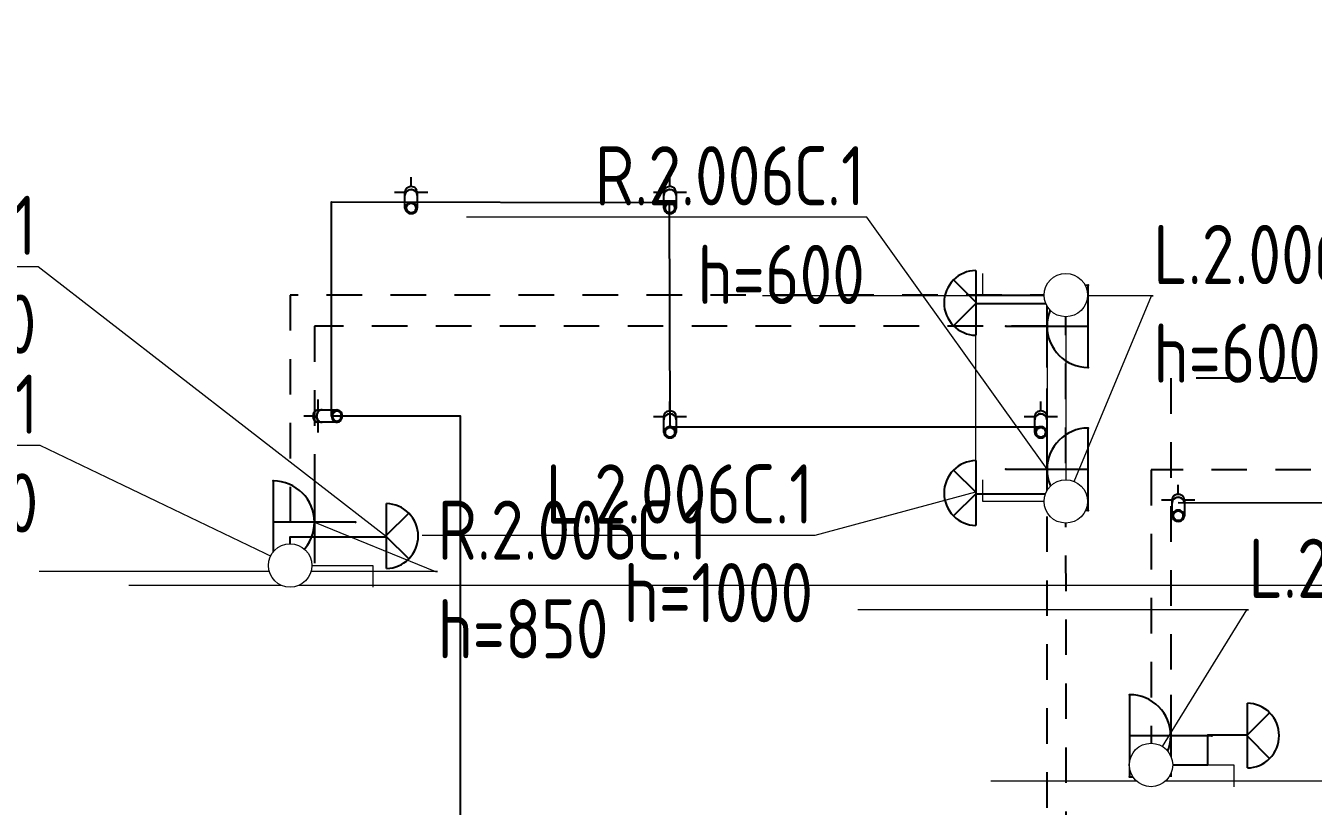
# Model space of a CAD drawing. Header units: millimetres. Extents: x -298345 to 861279, y -149517 to 72226.
# Drawn here: x 304878 to 310313, y 25283 to 28578 of the extents above; entities that cross this region are included whole.
import ezdxf
from ezdxf import colors
from ezdxf.entities.mleader import LeaderData, LeaderLine
from ezdxf.math import Vec2, Vec3

# ---------------------------------------------------------------- set-up
doc = ezdxf.new("R2010")
doc.units = ezdxf.units.MM
doc.set_wipeout_variables(frame=1)
doc.linetypes.add('JIS_02_0.7', pattern=[1.35, 0.75, -0.6])
doc.layers.get('0').update_dxf_attribs({"plot": 0})
for name, color, linetype in [('0_UNC_1 Сети. Оборудование', 1, 'Continuous'), ('0_UNC_12 ДСУП. Трассы', 104, 'Continuous'), ('0_UNC_2 Розетки. Трассы', 1, 'Continuous'), ('0_UNC_3 Свет. Выключатели 230', 1, 'Continuous'), ('0_UNC_3 Свет. Выключатели 230. Трассы', 1, 'Continuous'), ('0_UNC_3 Свет. Трассы', 1, 'Continuous'), ('0_UNC_3.2 Аварийный свет. Оборудование', 1, 'Continuous'), ('ВиК. Оборудование', 1, 'Continuous')]:
    doc.layers.add(name, color=color, linetype=linetype)
doc.layers.add('0_UNC_2 Розетки. Оборудование', color=7, linetype='Continuous', true_color=0x991b1e)
doc.layers.add('0_UNC_3 Свет. Оборудование', color=7, linetype='Continuous', true_color=0x991b1e)
doc.styles.add('Unecom', font='GOST2304A_0.ttf', dxfattribs={"height": 2.5})

# ---------------------------------------------------------------- blocks, each defined once
blk = doc.blocks.new('_None')
blk = doc.blocks.new('*U319')
at = {"color": 0, "linetype": 'ByBlock', "lineweight": -2}
for points in [[(-1.737, -1.737), (-1.737, 1.737)], [(0, -1.737), (0, 1.737)]]:
    blk.add_lwpolyline(points, dxfattribs=at)
at = {"color": 0, "ltscale": 0.4}
blk.add_lwpolyline([(-3.475, 0), (0, 0)], dxfattribs=at)
at = {"color": 0, "linetype": 'ByBlock', "lineweight": -2}
blk.add_arc((0, 0), 1.737, 90, 270, dxfattribs=at)
for p in [(0, 1.737), (-3.475, 0), (0, -1.737)]:
    blk.add_point(p, dxfattribs=at)
at = {"color": 18, "true_color": 0x000000, "style": 'Unecom', "flags": 1}
for tag, p in [('НАЗНАЧЕНИЕ', (-2.52, 0.678)), ('ГРУППА', (-2.52, -2.272))]:
    blk.add_attdef(tag, p, '', height=2.5, rotation=180, dxfattribs=at)
at = {"layer": 'Defpoints', "style": 'Unecom'}
for tag, p in [('АТРИБУТ', (12.974, 0.678)), ('МОДЕЛЬ', (12.974, -2.272))]:
    blk.add_attdef(tag, p, '', height=2.5, rotation=180, dxfattribs=at)
blk = doc.blocks.new('*U320')
at = {"color": 0, "linetype": 'ByBlock', "lineweight": -2}
for points in [[(0, 1.737), (0, -1.737)], [(1.737, 1.737), (1.737, -1.737)]]:
    blk.add_lwpolyline(points, dxfattribs=at)
at = {"color": 0, "ltscale": 0.4}
blk.add_lwpolyline([(3.475, 0), (0, 0)], dxfattribs=at)
at = {"color": 0, "linetype": 'ByBlock', "lineweight": -2}
blk.add_arc((0, 0), 1.737, 270, 90, dxfattribs=at)
for p in [(0, 1.737), (3.475, 0), (0, -1.737)]:
    blk.add_point(p, dxfattribs=at)
at = {"color": 18, "true_color": 0x000000, "style": 'Unecom', "flags": 1}
for tag, p in [('НАЗНАЧЕНИЕ', (-2.52, 0.678)), ('ГРУППА', (-2.52, -2.272))]:
    blk.add_attdef(tag, p, '', height=2.5, rotation=180, dxfattribs=at)
at = {"layer": 'Defpoints', "style": 'Unecom'}
for tag, p in [('АТРИБУТ', (12.974, 0.678)), ('МОДЕЛЬ', (12.974, -2.272))]:
    blk.add_attdef(tag, p, '', height=2.5, rotation=180, dxfattribs=at)
blk = doc.blocks.new('*U318')
at = {"color": 0, "ltscale": 0.4}
blk.add_lwpolyline([(0, 3.475), (0, 0)], dxfattribs=at)
at = {"color": 0, "linetype": 'ByBlock', "lineweight": -2}
for points in [[(-1.737, 1.737), (1.737, 1.737)], [(-1.737, 0), (1.737, 0)]]:
    blk.add_lwpolyline(points, dxfattribs=at)
blk.add_arc((0, 0), 1.737, 0, 180, dxfattribs=at)
for p in [(0, 3.475), (1.737, 0), (-1.737, 0)]:
    blk.add_point(p, dxfattribs=at)
at = {"color": 18, "true_color": 0x000000, "style": 'Unecom', "flags": 1}
for tag, p in [('НАЗНАЧЕНИЕ', (-2.52, 0.678)), ('ГРУППА', (-2.52, -2.272))]:
    blk.add_attdef(tag, p, '', height=2.5, rotation=180, dxfattribs=at)
at = {"layer": 'Defpoints', "style": 'Unecom'}
for tag, p in [('АТРИБУТ', (12.974, 0.678)), ('МОДЕЛЬ', (12.974, -2.272))]:
    blk.add_attdef(tag, p, '', height=2.5, rotation=180, dxfattribs=at)
blk = doc.blocks.new('*U115')
at = {"color": 0}
blk.add_wipeout([(-0.867, 0.857), (-0.864, 0.935), (-0.849, 1.041), (-0.806, 1.186), (-0.751, 1.301), (-0.648, 1.44), (-0.501, 1.575), (-0.34, 1.661), (-0.16, 1.719), (0.007, 1.733), (0.198, 1.711), (0.389, 1.64), (0.524, 1.558), (0.642, 1.449), (0.758, 1.3), (0.813, 1.168), (0.85, 1.021), (0.863, 0.87), (0.856, 0.748), (0.834, 0.63), (0.785, 0.505), (0.707, 0.365), (0.629, 0.271), (0.522, 0.175), (0.379, 0.087), (0.199, 0.027), (0, 0), (-0.126, 0.012), (-0.303, 0.055), (-0.47, 0.138), (-0.589, 0.231), (-0.721, 0.391), (-0.796, 0.536), (-0.855, 0.723)], dxfattribs=at)
blk.add_wipeout([(-0.867, 0.867), (-0.862, 0.958), (-0.842, 1.074), (-0.806, 1.186), (-0.751, 1.301), (-0.687, 1.396), (-0.608, 1.485), (-0.501, 1.575), (-0.409, 1.632), (-0.271, 1.691), (-0.16, 1.719), (-0.037, 1.733), (0.05, 1.733), (0.198, 1.711), (0.339, 1.665), (0.438, 1.615), (0.555, 1.533), (0.642, 1.449), (0.727, 1.34), (0.789, 1.228), (0.838, 1.09), (0.863, 0.952), (0.863, 0.788), (0.834, 0.63), (0.775, 0.477), (0.707, 0.365), (0.629, 0.271), (0.522, 0.175), (0.411, 0.104), (0.281, 0.047), (0.117, 0.008), (-0.059, 0.002), (-0.194, 0.022), (-0.346, 0.072), (-0.47, 0.138), (-0.589, 0.231), (-0.679, 0.328), (-0.763, 0.455), (-0.83, 0.617), (-0.86, 0.757)], dxfattribs=at)
at = {"color": 0, "lineweight": 13}
blk.add_lwpolyline([(0, 1.734), (0, 4.179), (0.867, 4.179)], dxfattribs=at)
blk.add_circle((0, 0.867), 0.867, dxfattribs=at)
blk.add_circle((0, 0.867), 0.867, dxfattribs=at)
blk.add_circle((0, 0.867), 0.867, dxfattribs=at)
blk.add_circle((0, 0.867), 0.867, dxfattribs=at)
blk.add_circle((0, 0.867), 0.867, dxfattribs=at)
blk.add_circle((0, 0.867), 0.867, dxfattribs=at)
at = {"color": 0, "style": 'Unecom', "flags": 9}
for tag in ['ГРУППА', 'НАИМЕНОВАНИЕ']:
    blk.add_attdef(tag, (0, 0), '', height=2.5, dxfattribs=at)
blk = doc.blocks.new('Светильник настенный типовой - Бра_ Тип 1-V47-План групп освещения и выключателей подвального этажа на отм_-7_200_М1_50')
at = {"color": 0}
for p, q in [((-148.6, -141.7), (-8.8, -2)), ((-8.8, -2), (-148.6, -141.7)), ((140, -141.7), (0.3, -2)), ((0.3, -2), (140, -141.7))]:
    blk.add_line(p, q, dxfattribs=at)
blk.add_lwpolyline([(-208.3, -2), (199.8, -2)], dxfattribs=at)
for start, end in [(181.2879, 225), (315, 358.7121), (225, 315)]:
    blk.add_arc((-4.3, 2.6), 204.1, start, end, dxfattribs=at)
at = {"color": 0, "style": 'Unecom'}
for tag, p, flags in [('НАЗНАЧЕНИЕ', (-456.2, 281.8), 1), ('ГРУППА', (-456.2, 278.9), 9)]:
    blk.add_attdef(tag, p, '', height=2.5, rotation=180, dxfattribs=dict(at, flags=flags))
for tag, p in [('АТРИБУТ', (-440.7, 281.8)), ('МОДЕЛЬ', (-440.7, 278.9))]:
    blk.add_attdef(tag, p, '', height=2.5, rotation=180, dxfattribs=at)
at = {"color": 0, "style": 'Unecom', "flags": 9}
blk.add_attdef('НАИМЕНОВАНИЕ', (0, 0), '', height=2.5, dxfattribs=at)
blk = doc.blocks.new('Светильникпотол_тке _3_3008')
at = {"color": 0}
for p, q in [((1894.7, 16346.6), (1894.7, 16386.7)), ((1824.7, 16323.1), (1868.7, 16323.1)), ((1868.7, 16310.6), (1868.7, 16323.1)), ((1868.7, 16323), (1868.7, 16323.1)), ((1868.7, 16256.2), (1868.7, 16309.7)), ((1920.6, 16323.1), (1964.7, 16323.1)), ((1920.7, 16323.1), (1920.7, 16310.6)), ((1920.7, 16323.1), (1920.7, 16323)), ((1920.7, 16309.7), (1920.7, 16256.2))]:
    blk.add_line(p, q, dxfattribs=at)
for centre, major_axis, start_param, end_param in [((1894.7, 16323), (26, 0), 1.570796, 3.141593), ((1894.7, 16310.6), (26, 0), 1.570796, 3.141593), ((1894.7, 16309.7), (26, 0), 1.570796, 3.141593), ((1894.7, 16323.1), (26, 0), 1.570796, 2.617994), ((1894.7, 16323.1), (26, 0), 1.570796, 2.617994), ((1894.7, 16323.1), (26, 0), 0.523599, 1.570796), ((1894.7, 16323.1), (26, 0), 0.523599, 1.570796), ((1894.7, 16323), (26, 0), 0, 1.570796), ((1894.7, 16310.6), (26, 0), 0, 1.570796), ((1894.7, 16309.7), (26, 0), 0, 1.570796), ((1894.7, 16256.2), (-26, 0), 4.712389, 7.853982), ((1894.7, 16256.2), (21, 0), 1.570796, 4.712389), ((1894.7, 16256.2), (26, 0), 4.712389, 7.853982), ((1894.7, 16256.2), (21, 0), 4.712389, 7.853982)]:
    blk.add_ellipse(centre, major_axis=major_axis, ratio=0.908508, start_param=start_param, end_param=end_param, dxfattribs=at)
at = {"color": 0, "style": 'Unecom', "flags": 9}
for tag in ['ГРУППА', 'МОЩНОСТЬ', 'НАИМЕНОВАНИЕ']:
    blk.add_attdef(tag, (0, 0), '', height=2.5, dxfattribs=at)
blk = doc.blocks.new('Светильникпотол_тке _3_3009')
at = {"color": 0}
for p, q in [((1894.7, 17293.5), (1894.7, 17333.5)), ((1824.7, 17270), (1868.7, 17270)), ((1868.7, 17257.4), (1868.7, 17270)), ((1868.7, 17269.9), (1868.7, 17270)), ((1868.7, 17203.1), (1868.7, 17256.6)), ((1920.6, 17270), (1964.7, 17270)), ((1920.7, 17270), (1920.7, 17257.4)), ((1920.7, 17270), (1920.7, 17269.9)), ((1920.7, 17256.6), (1920.7, 17203.1))]:
    blk.add_line(p, q, dxfattribs=at)
for centre, major_axis, start_param, end_param in [((1894.7, 17269.9), (26, 0), 1.570796, 3.141593), ((1894.7, 17270), (26, 0), 1.570796, 2.617994), ((1894.7, 17270), (26, 0), 2.356194, 2.617994), ((1894.7, 17270), (26, 0), 2.094395, 2.356194), ((1894.7, 17270), (26, 0), 1.832596, 2.094395), ((1894.7, 17270), (26, 0), 1.570796, 1.832596), ((1894.7, 17270), (26, 0), 0.523599, 1.570796), ((1894.7, 17270), (26, 0), 1.308997, 1.570796), ((1894.7, 17269.9), (26, 0), 0.523599, 1.570796), ((1894.7, 17270), (26, 0), 0.523599, 1.308997), ((1894.7, 17257.4), (26, 0), 2.879793, 3.141593), ((1894.7, 17256.6), (26, 0), 2.879793, 3.141593), ((1894.7, 17256.6), (26, 0), 2.356194, 2.879793), ((1894.7, 17257.4), (26, 0), 2.617994, 2.879793), ((1894.7, 17257.4), (26, 0), 2.356194, 2.617994), ((1894.7, 17256.6), (26, 0), 1.570796, 2.356194), ((1894.7, 17257.4), (26, 0), 2.094395, 2.356194), ((1894.7, 17257.4), (26, 0), 1.832596, 2.094395), ((1894.7, 17257.4), (26, 0), 1.570796, 1.832596), ((1894.7, 17257.4), (26, 0), 0.523599, 1.570796), ((1894.7, 17256.6), (26, 0), 1.047198, 1.570796), ((1894.7, 17256.6), (26, 0), 0, 1.047198), ((1894.7, 17269.9), (26, 0), 0, 0.523599), ((1894.7, 17257.4), (26, 0), 0.261799, 0.523599), ((1894.7, 17257.4), (26, 0), 0, 0.261799), ((1894.7, 17203.1), (26, 0), 1.832596, 4.45059), ((1894.7, 17203.1), (21, 0), 2.094395, 4.712389), ((1894.7, 17203.1), (21, 0), 1.570796, 2.094395), ((1894.7, 17203.1), (26, 0), 1.570796, 1.832596), ((1894.7, 17203.1), (-26, 0), 1.308997, 1.570796), ((1894.7, 17203.1), (26, 0), 4.712389, 7.853982), ((1894.7, 17203.1), (21, 0), 0, 1.570796), ((1894.7, 17203.1), (21, 0), 4.712389, 5.235988), ((1894.7, 17203.1), (21, 0), 5.235988, 5.759587), ((1894.7, 17203.1), (21, 0), 5.759587, 6.021386), ((1894.7, 17203.1), (21, 0), 6.021386, 6.283185)]:
    blk.add_ellipse(centre, major_axis=major_axis, ratio=0.908508, start_param=start_param, end_param=end_param, dxfattribs=at)
at = {"color": 0, "style": 'Unecom', "flags": 9}
for tag in ['ГРУППА', 'МОЩНОСТЬ', 'НАИМЕНОВАНИЕ']:
    blk.add_attdef(tag, (0, 0), '', height=2.5, dxfattribs=at)
blk = doc.blocks.new('Светильникпотол_тке _3_30010')
at = {"color": 0}
for p, q in [((410, 16351), (410, 16395)), ((387.5, 16325), (349.1, 16325)), ((410, 16351), (424.8, 16351)), ((410, 16351), (410.1, 16351)), ((425.8, 16351), (488.7, 16351)), ((410, 16255), (410, 16299.1)), ((424.8, 16299), (410, 16299)), ((410.1, 16299), (410, 16299)), ((488.7, 16299), (425.8, 16299))]:
    blk.add_line(p, q, dxfattribs=at)
for centre, major_axis, start_param, end_param in [((410, 16325), (0, 26), 0.523599, 1.570796), ((410, 16325), (0, 26), 0.523599, 1.570796), ((410, 16325), (0, 26), 1.570796, 1.832596), ((410, 16325), (0, 26), 1.570796, 2.094395), ((410.1, 16325), (0, 26), 0, 1.570796), ((410.1, 16325), (0, 26), 1.570796, 3.141593), ((410, 16325), (0, 26), 1.832596, 2.094395), ((410, 16325), (0, 26), 2.094395, 2.617994), ((410, 16325), (0, 26), 2.094395, 2.617994), ((424.8, 16325), (0, 26), 0.261799, 1.570796), ((424.8, 16325), (0, 26), 1.570796, 3.141593), ((425.8, 16325), (0, 26), 1.308997, 1.570796), ((425.8, 16325), (0, 26), 1.570796, 3.141593), ((425.8, 16325), (0, 26), 0.785398, 1.308997), ((425.8, 16325), (0, 26), 0, 0.785398), ((424.8, 16325), (0, 26), 0, 0.261799), ((488.7, 16325), (0, 26), 0.261799, 1.570796), ((488.7, 16325), (0, 26), 1.570796, 3.403392), ((488.7, 16325), (0, 21), 1.308997, 1.570796), ((488.7, 16325), (0, 21), 1.570796, 1.832596), ((488.7, 16325), (0, 21), 0.785398, 1.308997), ((488.7, 16325), (0, 21), 1.832596, 2.356194), ((488.7, 16325), (0, 21), 0.261799, 0.785398), ((488.7, 16325), (0, 21), 2.356194, 2.879793), ((488.7, 16325), (0, 26), 4.712389, 6.544985), ((488.7, 16325), (0, 21), 5.235988, 6.544985), ((488.7, 16325), (0, 21), 2.879793, 4.712389), ((488.7, 16325), (0, 26), 3.665191, 3.926991), ((488.7, 16325), (0, 21), 4.712389, 5.235988), ((488.7, 16325), (0, 26), 3.926991, 4.18879), ((488.7, 16325), (0, 26), 4.18879, 4.712389), ((488.7, 16325), (0, 26), 3.403392, 3.665191)]:
    blk.add_ellipse(centre, major_axis=major_axis, ratio=0.870528, start_param=start_param, end_param=end_param, dxfattribs=at)
at = {"color": 0, "style": 'Unecom', "flags": 9}
for tag in ['ГРУППА', 'МОЩНОСТЬ', 'НАИМЕНОВАНИЕ']:
    blk.add_attdef(tag, (0, 0), '', height=2.5, dxfattribs=at)
blk = doc.blocks.new('Светильникпотол_тке _3_30016')
at = {"color": 0}
for p, q in [((4040, 15994.4), (4040, 16034.5)), ((3970, 15970.9), (4014.1, 15970.9)), ((4014, 15958.4), (4014, 15970.9)), ((4014, 15970.8), (4014, 15970.9)), ((4014, 15904), (4014, 15957.5)), ((4066, 15970.9), (4066, 15958.4)), ((4066, 15970.9), (4066, 15970.8)), ((4066, 15970.9), (4110, 15970.9)), ((4066, 15957.5), (4066, 15904))]:
    blk.add_line(p, q, dxfattribs=at)
for centre, major_axis, start_param, end_param in [((4040, 15970.8), (26, 0), 1.570796, 3.141593), ((4040, 15958.4), (26, 0), 1.570796, 3.141593), ((4040, 15957.5), (26, 0), 1.570796, 3.141593), ((4040, 15970.9), (26, 0), 1.570796, 2.617994), ((4040, 15970.9), (26, 0), 1.570796, 2.617994), ((4040, 15970.9), (26, 0), 0.523599, 1.570796), ((4040, 15970.9), (26, 0), 0.523599, 1.570796), ((4040, 15970.8), (26, 0), 0, 1.570796), ((4040, 15958.4), (26, 0), 0.785398, 1.570796), ((4040, 15957.5), (26, 0), 0, 1.570796), ((4040, 15904), (26, 0), 1.570796, 2.356194), ((4040, 15904), (26, 0), 0.785398, 1.570796), ((4040, 15958.4), (26, 0), 0, 0.785398), ((4040, 15904), (26, 0), 2.356194, 4.712389), ((4040, 15904), (21, 0), 2.617994, 3.926991), ((4040, 15904), (-21, 0), 4.712389, 5.759587), ((4040, 15904), (21, 0), 3.926991, 4.18879), ((4040, 15904), (21, 0), 4.18879, 4.712389), ((4040, 15904), (21, 0), 4.712389, 7.853982), ((4040, 15904), (26, 0), 4.712389, 7.068583)]:
    blk.add_ellipse(centre, major_axis=major_axis, ratio=0.908508, start_param=start_param, end_param=end_param, dxfattribs=at)
at = {"color": 0, "style": 'Unecom', "flags": 9}
for tag in ['ГРУППА', 'МОЩНОСТЬ', 'НАИМЕНОВАНИЕ']:
    blk.add_attdef(tag, (0, 0), '', height=2.5, dxfattribs=at)
blk = doc.blocks.new('Светильникпотол_тке _3_30026')
at = {"color": 0}
for p, q in [((802, 17293.5), (802, 17333.5)), ((732, 17270), (748.8, 17270)), ((749.2, 17270), (772.2, 17270)), ((772.2, 17270), (776.1, 17270)), ((776, 17257.4), (776, 17270)), ((776, 17269.9), (776, 17270)), ((776, 17203.1), (776, 17256.6)), ((828, 17270), (828, 17257.4)), ((828, 17270), (828, 17269.9)), ((828, 17270), (836.9, 17270)), ((828, 17256), (828, 17203.1)), ((837.4, 17270), (872, 17270))]:
    blk.add_line(p, q, dxfattribs=at)
for centre, major_axis, start_param, end_param in [((802, 17269.9), (26, 0), 1.570796, 3.077964), ((802, 17270), (-26, 0), 4.712389, 5.759587), ((802, 17270), (-26, 0), 4.712389, 5.759587), ((802, 17270), (26, 0), 0.633118, 1.570796), ((802, 17270), (26, 0), 0.633118, 1.570796), ((802, 17269.9), (26, 0), 0.637202, 1.570796), ((802, 17269.9), (26, 0), 0.282114, 0.637202), ((802, 17270), (26, 0), 0.523599, 0.633118), ((802, 17270), (26, 0), 0.523599, 0.633118), ((802, 17256.6), (26, 0), 2.263682, 3.141593), ((802, 17269.9), (-26, 0), 6.219556, 6.283185), ((802, 17257.4), (-26, 0), 5.759587, 6.283185), ((802, 17257.4), (26, 0), 2.369493, 2.591614), ((802, 17257.4), (26, 0), 1.570796, 2.356194), ((802, 17256.6), (26, 0), 1.600407, 2.263682), ((802, 17256.6), (-26, 0), 4.712389, 4.742), ((802, 17257.4), (26, 0), 1.516072, 1.570796), ((802, 17256.6), (26, 0), 0, 1.570796), ((802, 17257.4), (26, 0), 1.047198, 1.516072), ((802, 17257.4), (26, 0), 0.786384, 1.039758), ((802, 17257.4), (26, 0), 0, 0.785398), ((802, 17269.9), (26, 0), 0, 0.261799), ((802, 17203.1), (-26, 0), 4.712389, 7.853982), ((802, 17203.1), (21, 0), 2.094395, 3.665191), ((802, 17203.1), (21, 0), 3.700165, 4.712389), ((802, 17203.1), (-21, 0), 4.712389, 5.226542), ((802, 17203.1), (26, 0), 0.523599, 1.570796), ((802, 17203.1), (21, 0), 1.328841, 1.570796), ((802, 17203.1), (21, 0), 4.712389, 7.592182), ((802, 17203.1), (26, 0), 4.712389, 6.793001)]:
    blk.add_ellipse(centre, major_axis=major_axis, ratio=0.908508, start_param=start_param, end_param=end_param, dxfattribs=at)
at = {"color": 0, "style": 'Unecom', "flags": 9}
for tag in ['ГРУППА', 'МОЩНОСТЬ', 'НАИМЕНОВАНИЕ']:
    blk.add_attdef(tag, (0, 0), '', height=2.5, dxfattribs=at)

msp = doc.modelspace()

# ---------------------------------------------------------------- linework, layer by layer
at = {"layer": '0_UNC_2 Розетки. Трассы', "color": 1, "linetype": 'JIS_02_0.7', "ltscale": 200}
for points in [[(311148.6, 21230.3), (311148.6, 20658.6), (310610.1, 20658.6), (310610.1, 21887.1), (310460.1, 22037.1), (309188.9, 22037.1), (309188.9, 27309.5), (306096.4, 27309.5), (306096.4, 26482.9)], [(311148.6, 21230.3), (311148.6, 20658.6), (310610.1, 20658.6), (310610.1, 25746.9), (312938.9, 25746.9), (312938.9, 27090.2), (309711.4, 27090.2), (309711.4, 25580.7)]]:
    msp.add_lwpolyline(points, dxfattribs=at)
at = {"layer": '0_UNC_3 Свет. Выключатели 230. Трассы', "linetype": 'JIS_02_0.7', "ltscale": 200}
for points in [[(311175.9, 21264.3), (311175.9, 20567.4), (309743, 20567.4), (309643, 20667.4), (309643, 22233.8), (309271.4, 22233.8), (309271.4, 22487.9), (309271.4, 23236.9), (308122.6, 23236.9), (308122.6, 23492), (309271.4, 23492), (309268, 27441.4), (305993.7, 27441.4), (305993.6, 26300.3)], [(311175.9, 21264.3), (311175.9, 20567.4), (310010, 20567.4), (309910, 20667.4), (309910, 23091.5), (309634.2, 23091.5), (309634.2, 24019.1), (310691.4, 24019.1), (310691.4, 24949.4), (313003, 24949.4), (313003, 26703.1), (309627.9, 26703.1), (309627.9, 25457.9)]]:
    msp.add_lwpolyline(points, dxfattribs=at)
at = {"layer": '0_UNC_3 Свет. Трассы'}
for points in [[(309268, 22515.7), (309268, 21685.7), (308738.5, 21685.7), (308738.5, 25102.4), (306534.8, 25102.4), (306534.8, 25214.5), (306713.5, 25214.5), (306713.5, 26930.7), (306168.7, 26930.7), (306168.7, 27835.6), (307593.9, 27832.2), (307597.3, 26885.6), (309162.6, 26885.6)], [(309634.2, 23091.5), (309634.2, 23469.4), (310162.6, 23468.6), (310162.6, 25207.8), (312722.6, 25207.8), (312722.6, 27878), (310817.6, 27878), (310817.6, 26563.2), (309742.6, 26564.1)], [(308889, 27405.7), (309268.1, 27405.7), (309268, 27441.4)], [(308887.6, 26602.6), (309268, 26602.6), (309268, 26570.4)], [(305993.7, 26300.3), (305993.7, 26421.1), (306400.9, 26421.1)], [(309627.9, 25457.9), (309867.8, 25457.7), (309867.8, 25584.9), (310033.7, 25584.7)]]:
    msp.add_lwpolyline(points, dxfattribs=at)

# ---------------------------------------------------------------- block references
at = {"layer": '0_UNC_2 Розетки. Оборудование', "xscale": 100, "yscale": 100, "zscale": 100}
for name, p, rotation in [('*U320', (309362.6, 27309.5), 180), ('*U320', (309362.6, 26706.1), 180), ('*U319', (305922.6, 26482.9), 180), ('*U318', (309537.6, 25580.7), 270)]:
    msp.add_blockref(name, p, dxfattribs=dict(at, rotation=rotation))
at = {"layer": '0_UNC_3 Свет. Оборудование'}
for name, p in [('Светильникпотол_тке _3_30026', (305702.6, 10605.7)), ('Светильникпотол_тке _3_3009', (305702.6, 10605.7)), ('Светильникпотол_тке _3_30010', (305702.6, 10605.7)), ('Светильникпотол_тке _3_3008', (305702.6, 10605.7)), ('Светильникпотол_тке _3_3008', (307268, 10605.7)), ('Светильникпотол_тке _3_30016', (305702.6, 10605.7))]:
    msp.add_blockref(name, p, dxfattribs=at)
at = {"layer": '0_UNC_3 Свет. Оборудование', "xscale": 0.6700019424210495, "yscale": 0.6700019424210495, "zscale": 0.6700019424210495}
for p, rotation in [((308889, 27405.7), 270), ((308889, 26602.9), 270), ((306399.6, 26427), 89.99999999999999), ((310033.7, 25584.7), 89.99999999999999)]:
    msp.add_blockref('Светильник настенный типовой - Бра_ Тип 1-V47-План групп освещения и выключателей подвального этажа на отм_-7_200_М1_50', p, dxfattribs=dict(at, rotation=rotation))

# ---------------------------------------------------------------- leaders
at = {"layer": '0_UNC_1 Сети. Оборудование'}
ml = msp.add_multileader_mtext('Standard', dxfattribs=at)
ml.set_content('ENC211\\Pот ЩСПЗ.ХБК', color=7, style='Unecom')
ml.set_leader_properties(color=7, linetype='ByLayer', lineweight=13)
ml.set_arrow_properties(name='NONE')
ml.build(insert=Vec2(0, 0))
ml.multileader.update_dxf_attribs({"has_dogleg": 0, "text_left_attachment_type": 6, "text_right_attachment_type": 6, "text_bottom_attachment_type": 10, "arrow_head_size": 0, "scale": 150})
ctx = ml.context
ctx.base_point, ctx.scale, ctx.char_height, ctx.arrow_head_size, ctx.landing_gap_size, ctx.plane_origin = Vec3(173843.4, 27294.6), 150, 270, 0, 3, Vec3(157722.1, 25073.9)
ctx.left_attachment, ctx.right_attachment, ctx.top_attachment = 6, 6, 10
notes = []
notes.append((ctx, [(1, (1, 1, 0), (175637.5, 27294.6), (-1, 0), 12, [(0, [(176526.8, 26265.6)], 0, [])])]))
ctx.mtext.insert, ctx.mtext.width, ctx.mtext.flow_direction = Vec3(173846.4, 27618.6), 3947.77, 5
at = {"layer": '0_UNC_2 Розетки. Оборудование', "color": 7, "ltscale": 200}
ml = msp.add_multileader_mtext('Standard', dxfattribs=at)
ml.set_content('R.2.006С.1\\Ph=600', color=7, style='Unecom')
ml.set_leader_properties(color=7, linetype='ByLayer', lineweight=13)
ml.set_arrow_properties(name='NONE')
ml.build(insert=Vec2(0, 0))
ml.multileader.update_dxf_attribs({"text_left_attachment_type": 6, "text_right_attachment_type": 6, "text_bottom_attachment_type": 10, "dogleg_length": 0.08, "arrow_head_size": 100, "scale": 100})
ctx = ml.context
ctx.base_point, ctx.scale, ctx.char_height, ctx.arrow_head_size, ctx.landing_gap_size, ctx.plane_origin = Vec3(307221.8, 27770), 100, 250, 100, 0, Vec3(19646.5, -9490.9)
ctx.left_attachment, ctx.right_attachment, ctx.top_attachment, ctx.text_align_type = 6, 6, 10, 2
notes.append((ctx, [(1, (1, 1, 0), (308428, 27770), (-1, 0), 8, [(1, [(309188.9, 27309.5), (309188.9, 26706.1)], 0, [])])]))
ctx.mtext.insert, ctx.mtext.alignment, ctx.mtext.flow_direction = Vec3(308420, 28070), 3, 5
ml = msp.add_multileader_mtext('Standard', dxfattribs=at)
ml.set_content('R.2.006С.1\\Ph=850', color=7, style='Unecom')
ml.set_leader_properties(color=7, linetype='ByLayer', lineweight=13)
ml.set_arrow_properties(name='NONE')
ml.build(insert=Vec2(0, 0))
ml.multileader.update_dxf_attribs({"text_left_attachment_type": 6, "text_right_attachment_type": 6, "text_bottom_attachment_type": 10, "dogleg_length": 0.08, "arrow_head_size": 100, "scale": 100})
ctx = ml.context
ctx.base_point, ctx.scale, ctx.char_height, ctx.arrow_head_size, ctx.landing_gap_size, ctx.plane_origin = Vec3(306615.7, 26274.1), 100, 250, 100, 0, Vec3(18007.8, -10225.7)
ctx.left_attachment, ctx.right_attachment, ctx.top_attachment = 6, 6, 10
notes.append((ctx, [(0, (1, 1, 0), (306607.7, 26274.1), (1, 0), 8, [(0, [(306096.4, 26482.9)], 0, [])])]))
ctx.mtext.insert, ctx.mtext.flow_direction = Vec3(306615.7, 26574.1), 5
ml = msp.add_multileader_mtext('Standard', dxfattribs=at)
ml.set_content('R.2.005С.1\\Ph=670\\PПолотенцесуш.', color=7, style='Unecom')
ml.set_leader_properties(color=7, linetype='ByLayer', lineweight=13)
ml.set_arrow_properties(name='NONE')
ml.build(insert=Vec2(0, 0))
ml.multileader.update_dxf_attribs({"text_left_attachment_type": 6, "text_right_attachment_type": 6, "text_bottom_attachment_type": 10, "dogleg_length": 0.08, "arrow_head_size": 100, "scale": 100})
ctx = ml.context
ctx.base_point, ctx.scale, ctx.char_height, ctx.arrow_head_size, ctx.landing_gap_size, ctx.plane_origin = Vec3(311550, 25388.7), 100, 250, 100, 0, Vec3(22936.5, -12445.4)
ctx.left_attachment, ctx.right_attachment, ctx.top_attachment = 6, 6, 10
notes.append((ctx, [(0, (1, 1, 0), (311542, 25388.7), (1, 0), 8, [(0, [(311025.1, 24263.2)], 0, [])])]))
ctx.mtext.insert, ctx.mtext.flow_direction = Vec3(311550, 25710), 5
at = {"layer": '0_UNC_3 Свет. Выключатели 230', "color": 7, "ltscale": 200}
ml = msp.add_multileader_mtext('Standard', dxfattribs=at)
ml.set_content('L.2.006С.1\\Ph=600', color=7, style='Unecom')
ml.set_leader_properties(color=7, linetype='ByLayer', lineweight=13)
ml.set_arrow_properties(name='NONE')
ml.build(insert=Vec2(0, 0))
ml.multileader.update_dxf_attribs({"text_left_attachment_type": 6, "text_right_attachment_type": 6, "text_bottom_attachment_type": 10, "dogleg_length": 0.08, "arrow_head_size": 100, "scale": 100})
ctx = ml.context
ctx.base_point, ctx.scale, ctx.char_height, ctx.arrow_head_size, ctx.landing_gap_size, ctx.plane_origin = Vec3(309637.6, 27437.6), 100, 250, 100, 0, Vec3(17123.7, -9520)
ctx.left_attachment, ctx.right_attachment, ctx.top_attachment = 6, 6, 10
notes.append((ctx, [(0, (1, 1, 0), (309629.6, 27437.6), (1, 0), 8, [(1, [(309268, 27441.4), (309268, 26570.4)], 0, [])])]))
ctx.mtext.insert, ctx.mtext.flow_direction = Vec3(309637.6, 27737.6), 5
ml = msp.add_multileader_mtext('Standard', dxfattribs=at)
ml.set_content('L.2.006C.1\\Ph=850', color=7, style='Unecom')
ml.set_leader_properties(color=7, linetype='ByLayer', lineweight=13)
ml.set_arrow_properties(name='NONE')
ml.build(insert=Vec2(0, 0))
ml.multileader.update_dxf_attribs({"text_left_attachment_type": 6, "text_right_attachment_type": 6, "text_bottom_attachment_type": 10, "dogleg_length": 0.08, "arrow_head_size": 100, "scale": 100})
ctx = ml.context
ctx.base_point, ctx.scale, ctx.char_height, ctx.arrow_head_size, ctx.landing_gap_size, ctx.plane_origin = Vec3(303768.3, 26805.7), 100, 250, 100, 0, Vec3(14647.7, -10557)
ctx.left_attachment, ctx.right_attachment, ctx.top_attachment, ctx.text_align_type = 6, 6, 10, 2
notes.append((ctx, [(1, (1, 1, 0), (304938.8, 26805.7), (-1, 0), 8, [(0, [(305993.7, 26300.3)], 0, [])])]))
ctx.mtext.insert, ctx.mtext.alignment, ctx.mtext.flow_direction = Vec3(304930.8, 27105.7), 3, 5
ml = msp.add_multileader_mtext('Standard', dxfattribs=at)
ml.set_content('L.2.005C.1', color=7, style='Unecom')
ml.set_leader_properties(color=7, linetype='ByLayer', lineweight=13)
ml.set_arrow_properties(name='NONE')
ml.build(insert=Vec2(0, 0))
ml.multileader.update_dxf_attribs({"text_left_attachment_type": 6, "text_right_attachment_type": 6, "text_bottom_attachment_type": 10, "dogleg_length": 0.08, "arrow_head_size": 100, "scale": 100})
ctx = ml.context
ctx.base_point, ctx.scale, ctx.char_height, ctx.arrow_head_size, ctx.landing_gap_size, ctx.plane_origin = Vec3(310039.7, 26112.9), 100, 250, 100, 0, Vec3(18281.9, -11399.4)
ctx.left_attachment, ctx.right_attachment, ctx.top_attachment = 6, 6, 10
notes.append((ctx, [(0, (1, 1, 0), (310031.7, 26112.9), (1, 0), 8, [(0, [(309627.9, 25457.9)], 0, [])])]))
ctx.mtext.insert, ctx.mtext.flow_direction = Vec3(310039.7, 26412.9), 5
at = {"layer": '0_UNC_3 Свет. Оборудование', "color": 7, "ltscale": 200}
ml = msp.add_multileader_mtext('Standard', dxfattribs=at)
ml.set_content('L.2.006C.1\\Ph=1050', color=7, style='Unecom')
ml.set_leader_properties(color=7, linetype='ByLayer', lineweight=13)
ml.set_arrow_properties(name='NONE')
ml.build(insert=Vec2(0, 0))
ml.multileader.update_dxf_attribs({"text_left_attachment_type": 6, "text_right_attachment_type": 6, "text_bottom_attachment_type": 10, "dogleg_length": 0.08, "arrow_head_size": 100, "scale": 100})
ctx = ml.context
ctx.base_point, ctx.scale, ctx.char_height, ctx.arrow_head_size, ctx.landing_gap_size, ctx.plane_origin = Vec3(303760.3, 27560.7), 100, 250, 100, 0, Vec3(13125.9, -8845.3)
ctx.left_attachment, ctx.right_attachment, ctx.top_attachment, ctx.text_align_type = 6, 6, 10, 2
notes.append((ctx, [(1, (1, 1, 0), (304930.8, 27560.7), (-1, 0), 8, [(0, [(306400.9, 26421.1)], 0, [])])]))
ctx.mtext.insert, ctx.mtext.alignment, ctx.mtext.flow_direction = Vec3(304922.8, 27860.7), 3, 5
ml = msp.add_multileader_mtext('Standard', dxfattribs=at)
ml.set_content('L.2.006C.1\\Ph=1000', color=7, style='Unecom')
ml.set_leader_properties(color=7, linetype='ByLayer', lineweight=13)
ml.set_arrow_properties(name='NONE')
ml.build(insert=Vec2(0, 0))
ml.multileader.update_dxf_attribs({"text_left_attachment_type": 6, "text_right_attachment_type": 6, "text_bottom_attachment_type": 10, "dogleg_length": 0.08, "arrow_head_size": 100, "scale": 100})
ctx = ml.context
ctx.base_point, ctx.scale, ctx.char_height, ctx.arrow_head_size, ctx.landing_gap_size, ctx.plane_origin = Vec3(307039, 26426.8), 100, 250, 100, 0, Vec3(15906.8, -8863.2)
ctx.left_attachment, ctx.right_attachment, ctx.top_attachment, ctx.text_align_type = 6, 6, 10, 2
notes.append((ctx, [(1, (1, 1, 0), (308209.4, 26426.8), (-1, 0), 8, [(1, [(308887.6, 27411.6), (308887.6, 26608.8)], 0, [])])]))
ctx.mtext.insert, ctx.mtext.alignment, ctx.mtext.flow_direction = Vec3(308201.4, 26726.8), 3, 5
ml = msp.add_multileader_mtext('Standard', dxfattribs=at)
ml.set_content('L.2.001C.1\\Ph=1510\\Pрасположение блока питания для подсветки определить по месту, управление осуществляется коммутацией цепи 230v', color=7, style='Unecom')
ml.set_leader_properties(color=7, linetype='ByLayer', lineweight=13)
ml.set_arrow_properties(name='NONE')
ml.build(insert=Vec2(0, 0))
ml.multileader.update_dxf_attribs({"text_left_attachment_type": 6, "text_right_attachment_type": 6, "text_bottom_attachment_type": 10, "dogleg_length": 0.08, "arrow_head_size": 100, "scale": 100})
ctx = ml.context
ctx.base_point, ctx.scale, ctx.char_height, ctx.arrow_head_size, ctx.landing_gap_size, ctx.plane_origin = Vec3(325664.9, 26216), 100, 250, 100, 0, Vec3(28674.5, -13181.5)
ctx.left_attachment, ctx.right_attachment, ctx.top_attachment = 6, 6, 10
notes.append((ctx, [(0, (1, 1, 0), (325656.9, 26216), (1, 0), 8, [(1, [(320612.6, 23565.7)], 0, [])])]))
ctx.mtext.insert, ctx.mtext.width, ctx.mtext.flow_direction = Vec3(325664.9, 26537.3), 5128.371, 5
at = {"layer": '0_UNC_3.2 Аварийный свет. Оборудование'}
ml = msp.add_multileader_mtext('Standard', dxfattribs=at)
ml.set_content('AL.1.005.1', color=7, style='Unecom')
ml.set_leader_properties(color=7, linetype='ByLayer', lineweight=13)
ml.set_arrow_properties(name='NONE')
ml.build(insert=Vec2(0, 0))
ml.multileader.update_dxf_attribs({"text_left_attachment_type": 6, "text_right_attachment_type": 6, "text_bottom_attachment_type": 10, "dogleg_length": 0, "arrow_head_size": 0, "scale": 75})
ctx = ml.context
ctx.base_point, ctx.scale, ctx.char_height, ctx.arrow_head_size, ctx.landing_gap_size, ctx.plane_origin = Vec3(322919.9, 25917.8), 75, 180, 0, 1.5, Vec3(325816.9, 29141.1)
ctx.left_attachment, ctx.right_attachment, ctx.top_attachment, ctx.text_align_type = 6, 6, 10, 2
notes.append((ctx, [(0, (1, 1, 0), (323734.4, 25917.8), (-1, 0), 0, [(0, [(323782.8, 25605.2)], 0, [])])]))
ctx.mtext.insert, ctx.mtext.width, ctx.mtext.alignment, ctx.mtext.flow_direction = Vec3(323732.9, 26133.8), 1785.256, 3, 5
at = {"layer": 'ВиК. Оборудование', "ltscale": 2}
ml = msp.add_multileader_mtext('Standard', dxfattribs=at)
ml.set_content('К.2.14', color=7, style='Unecom')
ml.set_leader_properties(color=7, linetype='ByLayer', lineweight=13)
ml.set_arrow_properties(name='NONE')
ml.build(insert=Vec2(0, 0))
ml.multileader.update_dxf_attribs({"text_left_attachment_type": 6, "text_right_attachment_type": 6, "text_bottom_attachment_type": 10, "dogleg_length": 0, "arrow_head_size": 0, "scale": 100})
ctx = ml.context
ctx.base_point, ctx.scale, ctx.char_height, ctx.arrow_head_size, ctx.plane_origin = Vec3(199115.5, 28277.5), 100, 250, 0, Vec3(199213.7, 31727.9)
ctx.left_attachment, ctx.right_attachment, ctx.top_attachment = 6, 6, 10
notes.append((ctx, [(1, (1, 1, 0), (199115.5, 28277.5), (1, 0), 0, [(0, [(198096, 27734.5)], 0, [])])]))
ctx.mtext.insert, ctx.mtext.width, ctx.mtext.flow_direction = Vec3(199117.5, 28577.5), 2380.341, 5
ml = msp.add_multileader_mtext('Standard', dxfattribs=at)
ml.set_content('К.2.15', color=7, style='Unecom')
ml.set_leader_properties(color=7, linetype='ByLayer', lineweight=13)
ml.set_arrow_properties(name='NONE')
ml.build(insert=Vec2(0, 0))
ml.multileader.update_dxf_attribs({"text_left_attachment_type": 6, "text_right_attachment_type": 6, "text_bottom_attachment_type": 10, "dogleg_length": 0, "arrow_head_size": 0, "scale": 100})
ctx = ml.context
ctx.base_point, ctx.scale, ctx.char_height, ctx.arrow_head_size, ctx.plane_origin = Vec3(195216.8, 26180), 100, 250, 0, Vec3(195284.5, 30577.1)
ctx.left_attachment, ctx.right_attachment, ctx.top_attachment = 6, 6, 10
notes.append((ctx, [(1, (1, 1, 0), (195216.8, 26180), (1, 0), 0, [(0, [(194166.7, 26583.8)], 0, [])])]))
ctx.mtext.insert, ctx.mtext.width, ctx.mtext.flow_direction = Vec3(195218.8, 26480), 2380.341, 5
for ctx, leaders in notes:
    for number, flags, end, landing, length, lines in leaders:
        leader = LeaderData()
        leader.index, (leader.has_last_leader_line, leader.has_dogleg_vector, leader.attachment_direction) = number, flags
        leader.last_leader_point, leader.dogleg_vector, leader.dogleg_length = Vec3(end), Vec3(landing), length
        for number, points, colour, breaks in lines:
            line = LeaderLine()
            line.index, line.vertices, line.color, line.breaks = number, Vec3.list(points), colors.encode_raw_color(colour), breaks
            leader.lines.append(line)
        ctx.leaders.append(leader)

# ---------------------------------------------------------------- next in the draw order: block references
at = {"layer": '0_UNC_3 Свет. Выключатели 230', "color": 244, "true_color": 0x991b1e, "xscale": 105.6317492348601, "yscale": 105.6317492348601, "zscale": 105.6317492348601}
for p, rotation in [((309359.6, 27441.4), 90), ((309359.6, 26570.4), 90), ((305902.1, 26300.1), 270), ((309536.2, 25457.7), 270)]:
    msp.add_blockref('*U115', p, dxfattribs=dict(at, rotation=rotation))

# ---------------------------------------------------------------- next in the draw order: leaders
at = {"layer": '0_UNC_1 Сети. Оборудование'}
ml = msp.add_multileader_mtext('Standard', dxfattribs=at)
ml.set_content('ЩС-ВК.02 \\Pот ЩР-01\\PВxШxГ 600x400x200 мм', color=7, style='Unecom')
ml.set_leader_properties(color=7, linetype='ByLayer', lineweight=13)
ml.set_arrow_properties(name='NONE')
ml.build(insert=Vec2(0, 0))
ml.multileader.update_dxf_attribs({"has_dogleg": 0, "text_left_attachment_type": 6, "text_right_attachment_type": 6, "text_bottom_attachment_type": 10, "arrow_head_size": 0, "scale": 150})
ctx = ml.context
ctx.base_point, ctx.scale, ctx.char_height, ctx.arrow_head_size, ctx.landing_gap_size, ctx.plane_origin = Vec3(20042.2, 26636.4), 150, 350, 0, 3, Vec3(5103, 25662.2)
ctx.left_attachment, ctx.right_attachment, ctx.top_attachment = 6, 6, 10
notes = []
notes.append((ctx, [(1, (1, 1, 0), (23028.8, 26636.4), (-1, 0), 12, [(0, [(23079.1, 24172.7)], 0, [])])]))
ctx.mtext.insert, ctx.mtext.width, ctx.mtext.flow_direction = Vec3(20045.2, 27056.4), 3141.572, 5
at = {"layer": '0_UNC_12 ДСУП. Трассы', "ltscale": 2}
ml = msp.add_multileader_mtext('Standard', dxfattribs=at)
ml.set_content('Спуск кабельных линий на первый этаж', color=7, style='Unecom')
ml.set_leader_properties(color=7, linetype='ByLayer', lineweight=13)
ml.set_arrow_properties(name='NONE')
ml.build(insert=Vec2(0, 0))
ml.multileader.update_dxf_attribs({"text_left_attachment_type": 6, "text_right_attachment_type": 6, "text_bottom_attachment_type": 10, "dogleg_length": 0, "arrow_head_size": 0, "scale": 150})
ctx = ml.context
ctx.base_point, ctx.scale, ctx.char_height, ctx.arrow_head_size, ctx.landing_gap_size, ctx.plane_origin = Vec3(301607.1, 25241.7), 150, 375, 0, 3, Vec3(312853.2, 25665.6)
ctx.left_attachment, ctx.right_attachment, ctx.top_attachment, ctx.text_align_type = 6, 6, 10, 2
notes.append((ctx, [(0, (1, 1, 0), (304772.6, 25241.7), (-1, 0), 0, [(0, [(311192.2, 21672.3)], 0, [])])]))
ctx.mtext.insert, ctx.mtext.width, ctx.mtext.alignment, ctx.mtext.flow_direction = Vec3(304769.6, 25691.7), 3570.512, 3, 5
for ctx, leaders in notes:
    for number, flags, end, landing, length, lines in leaders:
        leader = LeaderData()
        leader.index, (leader.has_last_leader_line, leader.has_dogleg_vector, leader.attachment_direction) = number, flags
        leader.last_leader_point, leader.dogleg_vector, leader.dogleg_length = Vec3(end), Vec3(landing), length
        for number, points, colour, breaks in lines:
            line = LeaderLine()
            line.index, line.vertices, line.color, line.breaks = number, Vec3.list(points), colors.encode_raw_color(colour), breaks
            leader.lines.append(line)
        ctx.leaders.append(leader)

doc.saveas('drawing.dxf')
